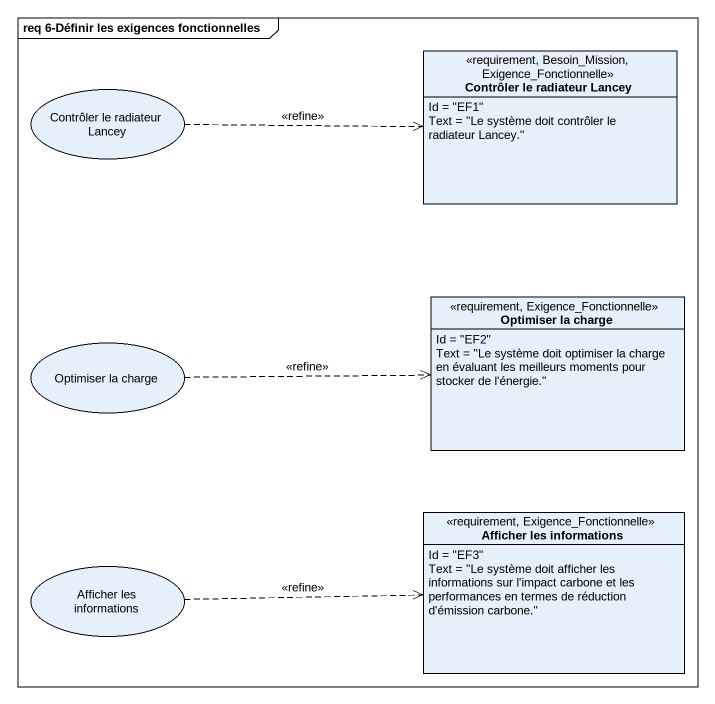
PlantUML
@startuml
mainframe req 6-Définir les exigences fonctionnelles
allowmixing
hide circle
hide empty members
usecase "Contrôler le radiateur Lancey" as Contrôler_le_radiateur
class "Contrôler le radiateur Lancey" as Contrôler_le_radiateur_2 <<requirement, Besoin_Mission, Exigence_Fonctionnelle>> {
  Id = "EF1"
  Text = "Le système doit contrôler le radiateur Lancey."
}
class "Optimiser la charge" as Optimiser_la_charge <<requirement, Exigence_Fonctionnelle>> {
  Id = "EF2"
  Text = "Le système doit optimiser la charge en évaluant les meilleurs moments pour stocker de l'énergie."
}
usecase "Optimiser la charge" as Optimiser_la_charge_2
class "Afficher les informations" as Afficher_les_informations <<requirement, Exigence_Fonctionnelle>> {
  Id = "EF3"
  Text = "Le système doit afficher les informations sur l'impact carbone et les performances en termes de réduction d'émission carbone."
}
usecase "Afficher les informations" as Afficher_les_informations_2
Contrôler_le_radiateur .right.> Contrôler_le_radiateur_2 : <<refine>>
Optimiser_la_charge_2 .right.> Optimiser_la_charge : <<refine>>
Afficher_les_informations_2 .right.> Afficher_les_informations : <<refine>>
@enduml
